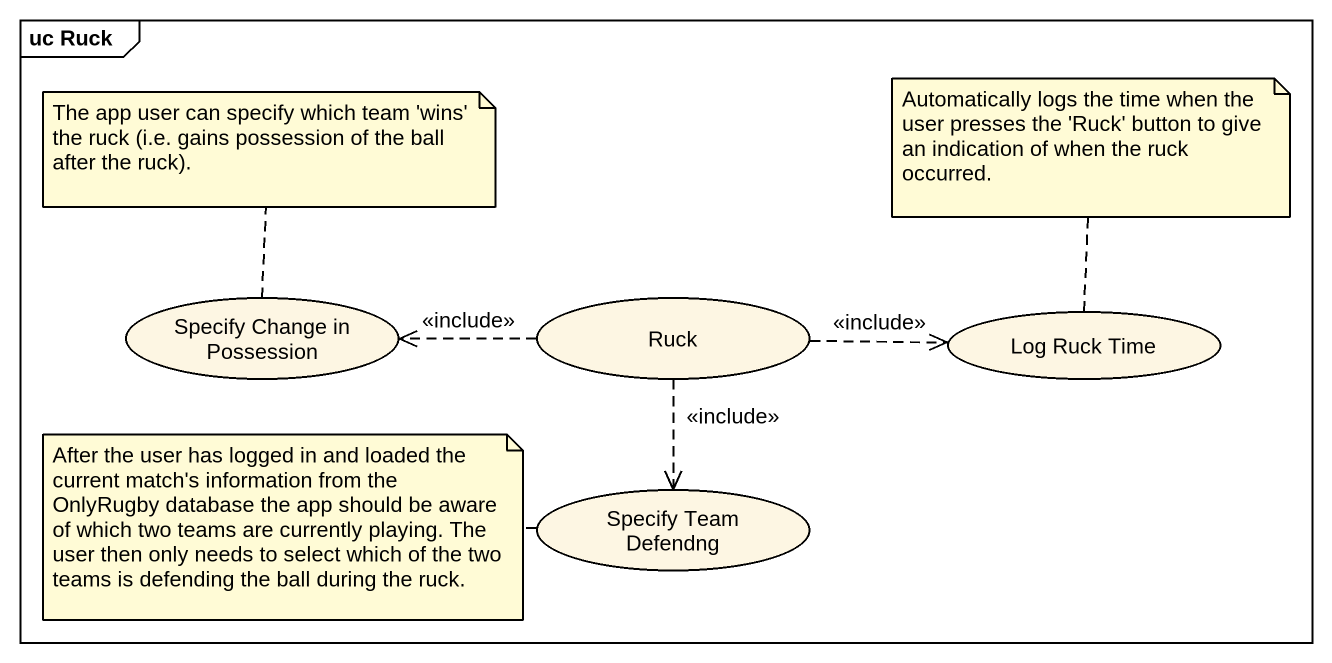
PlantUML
@startuml
mainframe uc Ruck
usecase "Specify Change in Possession" as Specify_Change_in_Possession
usecase Ruck
usecase "Log Ruck Time" as Log_Ruck_Time
usecase "Specify Team Defendng" as Specify_Team_Defendng
Ruck .left.> Specify_Change_in_Possession : <<include>>
Ruck .right.> Log_Ruck_Time : <<include>>
Ruck ..> Specify_Team_Defendng : <<include>>
note top of Specify_Change_in_Possession : The app user can specify which team 'wins' the ruck (i.e. gains possession of the ball after the ruck).
note top of Log_Ruck_Time : Automatically logs the time when the user presses the 'Ruck' button to give an indication of when the ruck occurred.
note left of Specify_Team_Defendng : After the user has logged in and loaded the current match's information from the OnlyRugby database the app should be aware of which two teams are currently playing. The user then only needs to select which of the two teams is defending the ball during the ruck.
@enduml
